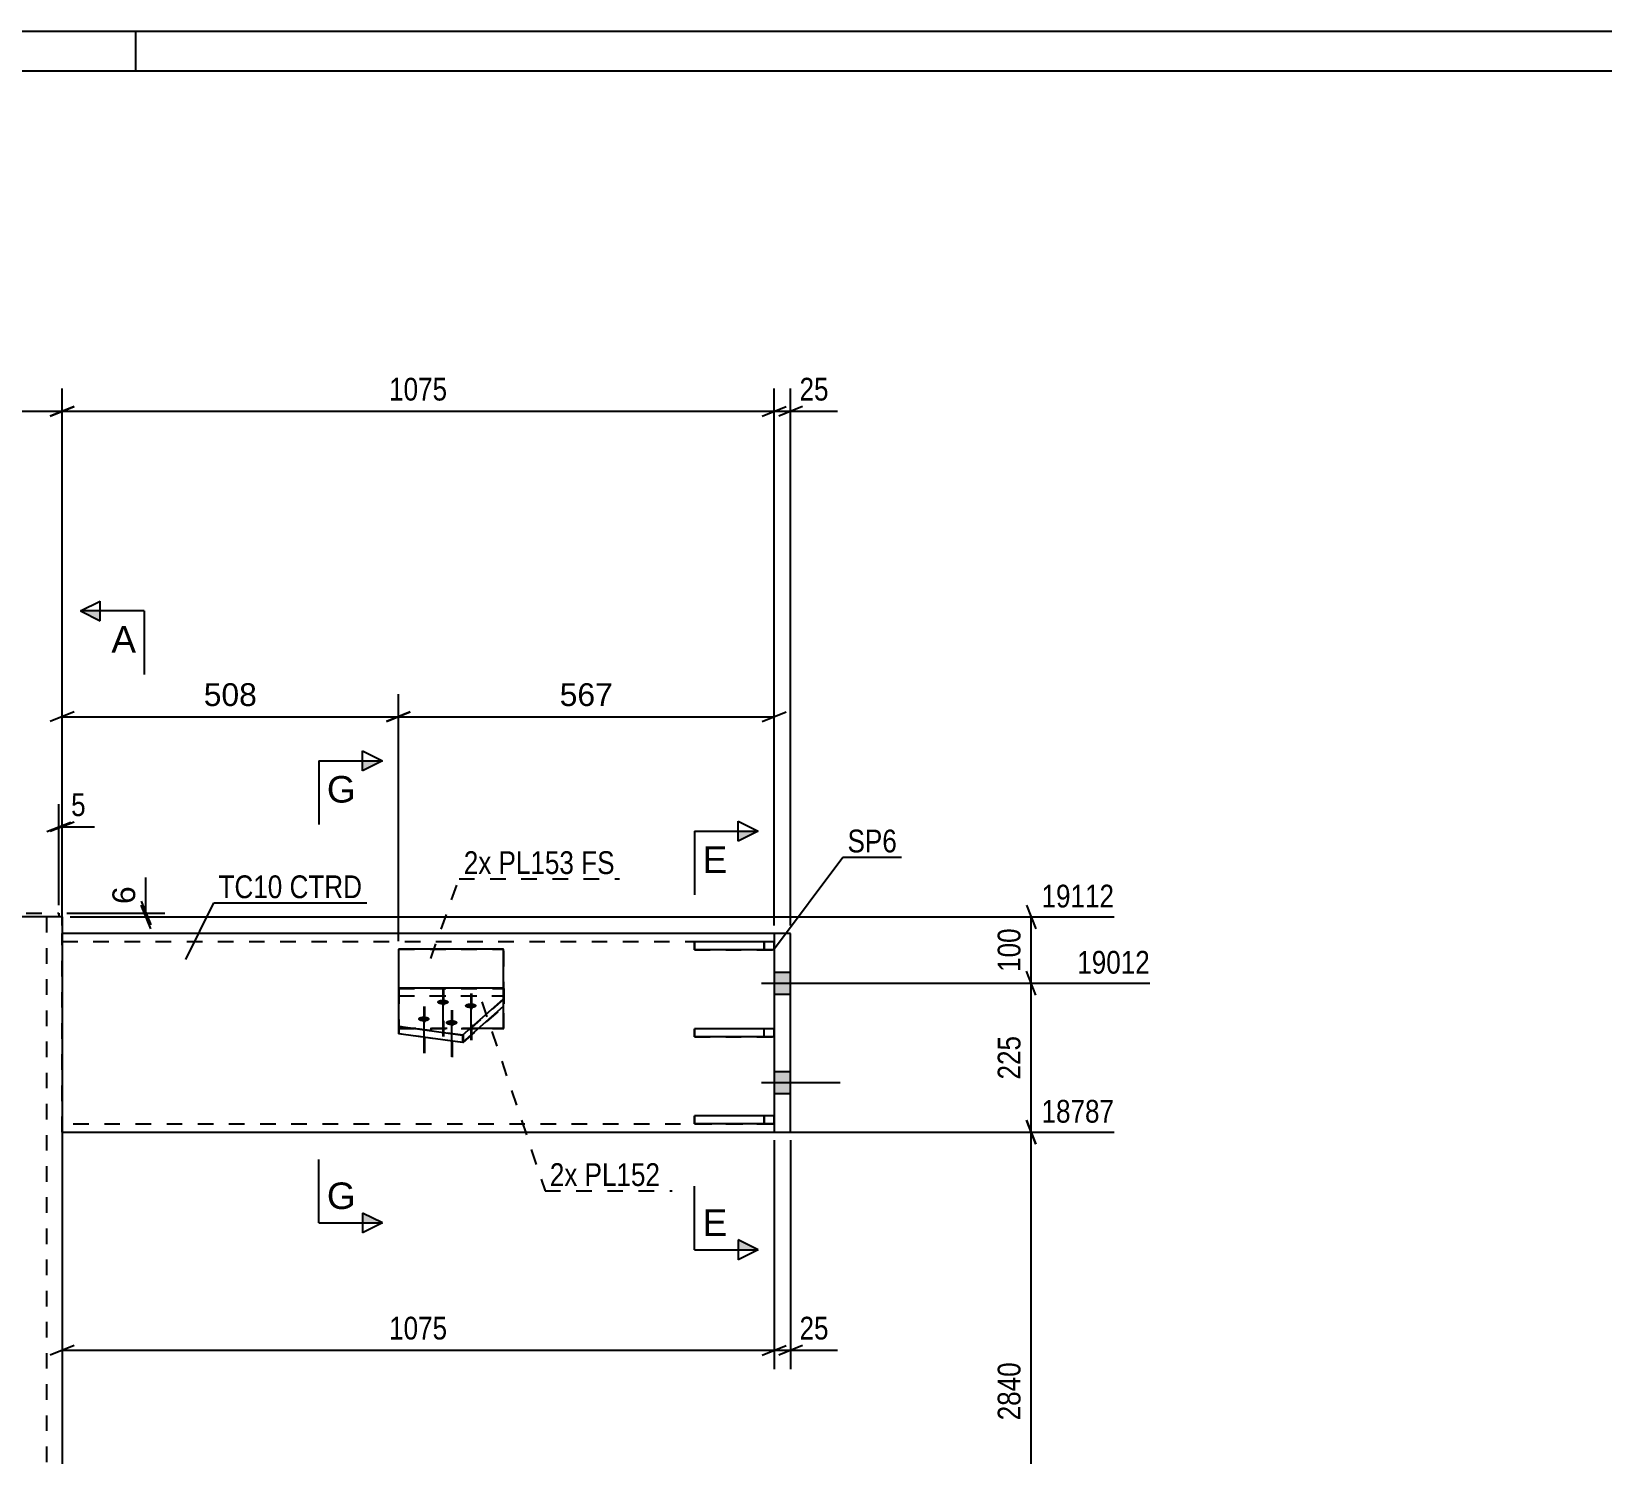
# Model space of a CAD drawing. Header units: millimetres. Extents: x -160 to 681, y -274 to 320.
# Drawn here: x 37.8 to 235.5, y 140.9 to 320 of the extents above; entities that cross this region are included whole.
import ezdxf

# ---------------------------------------------------------------- set-up
doc = ezdxf.new("R2010")
doc.units = ezdxf.units.MM
doc.linetypes.add('DXK_LINE_DOT2', pattern=[3.9198, 1.9599, -1.9599])
doc.linetypes.add('DXK_LINE_DOT3', pattern=[5.9187, 2.979, -0.9799, 0.9799, -0.9799])
doc.styles.add('Arial', font='ARIAL.TTF', dxfattribs={"height": 0.2})
doc.styles.add('Arial Narrow', font='ARIALN.TTF', dxfattribs={"height": 0.2})

# ---------------------------------------------------------------- blocks, each defined once
blk = doc.blocks.new('Unknown-284857079-1134')
at = {"color": 5, "linetype": 'Continuous'}
for p, q in [((680.94, 319.99), (-160.06, 319.99)), ((50.94, 314.99), (50.94, 319.99)), ((675.94, 314.99), (-155.06, 314.99))]:
    blk.add_line(p, q, dxfattribs=at)
blk = doc.blocks.new('Part-284857079-4308 - 4104')
at = {"linetype": 'Continuous'}
blk.add_hatch(color=2, dxfattribs=at).paths.add_polyline_path([(0, 41.67), (-0.8, 43.07), (0.8, 43.07)])
at = {"color": 7, "linetype": 'DXK_LINE_DOT3'}
for p, q in [((0, 138.88), (0, 218.55)), ((0, 41.77), (0, 138.78)), ((0, -10), (0, 41.67))]:
    blk.add_line(p, q, dxfattribs=at)
at = {"color": 2, "linetype": 'Continuous'}
for p, q in [((-41.67, 208.55), (-41.67, 138.88)), ((-41.67, 208.55), (-41.25, 208.55)), ((-39.37, 208.55), (-37.67, 208.55)), ((-37.67, 208.55), (-12.42, 208.55)), ((39.37, 208.55), (12.58, 208.55)), ((41.67, 208.55), (41.25, 208.55)), ((41.67, 208.55), (41.67, 138.88)), ((-41.67, 138.78), (-41.67, 41.77)), ((41.67, 138.78), (41.67, 41.77)), ((-41.67, 41.67), (-41.67, 25)), ((0, 41.67), (-0.8, 43.07)), ((-0.8, 43.07), (0.8, 43.07)), ((0.8, 43.07), (0, 41.67)), ((41.67, 41.67), (41.67, 25))]:
    blk.add_line(p, q, dxfattribs=at)
at = {"color": 7, "linetype": 'DXK_LINE_DOT2'}
for p, q in [((-39.51, 208.55), (-41.25, 208.55)), ((-40.5, 208.55), (-39.37, 208.55)), ((-39.67, 208.55), (-39.67, 138.88)), ((12.58, 208.55), (-12.42, 208.55)), ((41.25, 208.55), (39.08, 208.55)), ((39.67, 208.55), (39.67, 138.88)), ((-39.67, 138.78), (-39.67, 41.77)), ((39.67, 138.78), (39.67, 41.77)), ((-39.67, 41.67), (-39.67, 0)), ((39.67, 41.67), (39.67, 0)), ((-41.67, 25), (-41.67, 0)), ((41.67, 25), (41.67, 0)), ((-41.67, 0), (41.67, 0))]:
    blk.add_line(p, q, dxfattribs=at)
at = {"color": 2, "linetype": 'Continuous'}
blk.add_circle((0, 42.57), 1, dxfattribs=at)
blk = doc.blocks.new('Part-284857079-4304 - 4104')
at = {"color": 7, "linetype": 'DXK_LINE_DOT2'}
for p, q in [((41.66, 181.47), (41.66, 206.47)), ((41.67, 206.47), (41.66, 206.47)), ((131.25, 206.47), (131.25, 181.47)), ((41.66, 205.47), (131.25, 205.47)), ((131.25, 182.47), (41.66, 182.47)), ((41.66, 181.47), (41.67, 181.47)), ((41.67, 181.47), (41.66, 181.47))]:
    blk.add_line(p, q, dxfattribs=at)
at = {"color": 2, "linetype": 'Continuous'}
for p, q in [((131.25, 206.47), (41.67, 206.47)), ((41.67, 181.47), (131.25, 181.47))]:
    blk.add_line(p, q, dxfattribs=at)
blk = doc.blocks.new('Bolt-284857079-4242 - 4104')
at = {"linetype": 'Continuous'}
for points in [[(131.25, 201.59), (131.25, 198.84), (133.33, 198.84), (133.33, 201.59)], [(131.25, 201.59), (131.25, 198.84), (133.33, 198.84), (133.33, 201.59)], [(131.25, 189.09), (131.25, 186.34), (133.33, 186.34), (133.33, 189.09)], [(131.25, 189.09), (131.25, 186.34), (133.33, 186.34), (133.33, 189.09)]]:
    blk.add_hatch(color=1, dxfattribs=at).paths.add_polyline_path(points)
at = {"color": 1, "linetype": 'Continuous'}
for p, q in [((129.66, 200.22), (139.58, 200.22)), ((129.66, 200.22), (139.58, 200.22)), ((131.25, 201.59), (133.33, 201.59)), ((131.25, 201.59), (133.33, 201.59)), ((131.25, 198.84), (133.33, 198.84)), ((131.25, 198.84), (133.33, 198.84)), ((131.25, 189.09), (133.33, 189.09)), ((131.25, 189.09), (133.33, 189.09)), ((129.66, 187.72), (139.58, 187.72)), ((129.66, 187.72), (139.58, 187.72)), ((131.25, 186.34), (133.33, 186.34)), ((131.25, 186.34), (133.33, 186.34))]:
    blk.add_line(p, q, dxfattribs=at)
blk = doc.blocks.new('Part-284857079-4247 - 4104')
at = {"color": 2, "linetype": 'Continuous'}
for p, q in [((131.25, 206.47), (131.25, 181.47)), ((133.33, 206.47), (131.25, 206.47)), ((133.33, 181.47), (133.33, 206.47)), ((131.25, 181.47), (133.33, 181.47))]:
    blk.add_line(p, q, dxfattribs=at)
blk = doc.blocks.new('Part-284857079-4315 - 4104')
at = {"color": 7, "linetype": 'DXK_LINE_DOT2'}
for p, q in [((131.24, 194.47), (121.24, 194.47)), ((121.24, 194.47), (121.24, 193.47)), ((129.99, 193.47), (129.99, 194.47)), ((131.24, 193.47), (131.24, 194.47)), ((121.24, 193.47), (131.24, 193.47))]:
    blk.add_line(p, q, dxfattribs=at)
blk = doc.blocks.new('Part-284857079-4316 - 4104')
at = {"color": 7, "linetype": 'DXK_LINE_DOT2'}
for p, q in [((131.24, 183.51), (121.24, 183.51)), ((121.24, 183.51), (121.24, 182.51)), ((121.24, 182.51), (131.24, 182.51)), ((129.99, 183.51), (129.99, 182.51)), ((131.24, 182.51), (131.24, 183.51))]:
    blk.add_line(p, q, dxfattribs=at)
blk = doc.blocks.new('Part-284857079-4317 - 4104')
at = {"color": 2, "linetype": 'Continuous'}
for p, q in [((131.24, 205.43), (121.24, 205.43)), ((121.24, 204.43), (121.24, 205.43)), ((131.24, 204.43), (121.24, 204.43)), ((131.24, 205.43), (131.24, 204.43))]:
    blk.add_line(p, q, dxfattribs=at)
at = {"color": 7, "linetype": 'DXK_LINE_DOT2'}
blk.add_line((129.99, 204.43), (129.99, 205.43), dxfattribs=at)
blk = doc.blocks.new('Part-284857079-4318 - 4104')
at = {"color": 2, "linetype": 'Continuous'}
for p, q in [((131.24, 194.47), (121.24, 194.47)), ((121.24, 193.47), (121.24, 194.47)), ((131.24, 194.47), (131.24, 193.47)), ((131.24, 193.47), (121.24, 193.47))]:
    blk.add_line(p, q, dxfattribs=at)
at = {"color": 7, "linetype": 'DXK_LINE_DOT2'}
blk.add_line((129.99, 193.47), (129.99, 194.47), dxfattribs=at)
blk = doc.blocks.new('Part-284857079-4319 - 4104')
at = {"color": 2, "linetype": 'Continuous'}
for p, q in [((131.24, 183.51), (121.24, 183.51)), ((121.24, 182.51), (121.24, 183.51)), ((131.24, 182.51), (121.24, 182.51)), ((131.24, 183.51), (131.24, 182.51))]:
    blk.add_line(p, q, dxfattribs=at)
at = {"color": 7, "linetype": 'DXK_LINE_DOT2'}
blk.add_line((129.99, 182.51), (129.99, 183.51), dxfattribs=at)
blk = doc.blocks.new('Part-284857079-4338 - 4104')
at = {"color": 2, "linetype": 'Continuous'}
for p, q in [((-41.25, 209.05), (-41.25, 208.55)), ((-41.25, 208.55), (-39.37, 208.55)), ((41.25, 208.55), (39.37, 208.55)), ((41.25, 209.05), (41.25, 208.55))]:
    blk.add_line(p, q, dxfattribs=at)
at = {"color": 7, "linetype": 'DXK_LINE_DOT2'}
for p, q in [((-41.25, 209.05), (41.25, 209.05)), ((39.37, 208.55), (-39.37, 208.55))]:
    blk.add_line(p, q, dxfattribs=at)
blk = doc.blocks.new('Part-284857079-4346 - 4104')
at = {"color": 7, "linetype": 'DXK_LINE_DOT2'}
for p, q in [((131.24, 205.43), (121.24, 205.43)), ((121.24, 205.43), (121.24, 204.43)), ((121.24, 204.43), (131.24, 204.43)), ((129.99, 205.43), (129.99, 204.43)), ((131.24, 204.43), (131.24, 205.43))]:
    blk.add_line(p, q, dxfattribs=at)
blk = doc.blocks.new('Part-284857079-4389 - 4104')
at = {"color": 7, "linetype": 'DXK_LINE_DOT2'}
for p, q in [((84.04, 194.5), (84.04, 204.5)), ((84.04, 204.5), (97.22, 204.5)), ((97.22, 194.5), (97.22, 204.5)), ((84.04, 194.5), (97.22, 194.5))]:
    blk.add_line(p, q, dxfattribs=at)
blk = doc.blocks.new('Part-284857079-4394 - 4104')
at = {"color": 2, "linetype": 'Continuous'}
for p, q in [((97.15, 199.58), (83.97, 199.58)), ((83.97, 199.58), (83.97, 193.86)), ((92.03, 193.69), (97.15, 198.21)), ((97.15, 199.58), (97.15, 197.27)), ((97.15, 197.27), (92.03, 192.75)), ((83.97, 194.8), (92.03, 193.69)), ((92.03, 192.75), (83.97, 193.86)), ((92.03, 193.69), (92.03, 192.75))]:
    blk.add_line(p, q, dxfattribs=at)
at = {"color": 7, "linetype": 'DXK_LINE_DOT2'}
blk.add_line((83.97, 198.64), (97.15, 198.64), dxfattribs=at)
blk = doc.blocks.new('Part-284857079-4423 - 4104')
at = {"color": 2, "linetype": 'Continuous'}
for p, q in [((83.97, 204.5), (83.97, 199.58)), ((97.15, 204.5), (83.97, 204.5)), ((97.15, 204.5), (97.15, 199.58)), ((97.15, 197.27), (97.15, 194.5)), ((97.15, 194.5), (94.01, 194.5))]:
    blk.add_line(p, q, dxfattribs=at)
at = {"color": 7, "linetype": 'DXK_LINE_DOT2'}
for p, q in [((83.97, 199.58), (83.97, 194.5)), ((97.15, 199.58), (97.15, 197.27)), ((94.01, 194.5), (83.97, 194.5))]:
    blk.add_line(p, q, dxfattribs=at)
blk = doc.blocks.new('Part-284857079-4428 - 4104')
at = {"color": 7, "linetype": 'DXK_LINE_DOT2'}
for p, q in [((84.04, 199.57), (97.22, 199.57)), ((84.04, 199.57), (84.04, 193.85)), ((84.04, 198.63), (97.22, 198.63)), ((97.22, 198.2), (92.11, 193.68)), ((97.22, 199.57), (97.22, 197.26)), ((92.11, 192.74), (97.22, 197.26)), ((92.11, 193.68), (84.04, 194.79)), ((92.11, 192.74), (84.04, 193.85)), ((92.11, 193.68), (92.11, 192.74))]:
    blk.add_line(p, q, dxfattribs=at)
blk = doc.blocks.new('Bolt-284857079-4453 - 4104')
at = {"color": 1, "linetype": 'DXK_LINE_DOT2'}
for p, q in [((89.65, 199.4), (89.65, 193.52)), ((93.15, 198.93), (93.15, 193.06)), ((87.24, 197.27), (87.24, 191.4)), ((90.74, 196.81), (90.74, 190.93))]:
    blk.add_line(p, q, dxfattribs=at)
blk = doc.blocks.new('Bolt-284857079-4455 - 4104')
at = {"linetype": 'Continuous'}
for points in [[(89.58, 197.51), (89.42, 197.52), (89.27, 197.54), (89.14, 197.58), (89.02, 197.62), (88.93, 197.68), (88.86, 197.74), (88.83, 197.81), (88.83, 197.87), (88.86, 197.94), (88.93, 198), (89.02, 198.06), (89.14, 198.1), (89.27, 198.14), (89.42, 198.16), (89.58, 198.17), (89.73, 198.16), (89.88, 198.14), (90.02, 198.1), (90.13, 198.06), (90.23, 198), (90.29, 197.94), (90.32, 197.87), (90.32, 197.81), (90.29, 197.74), (90.23, 197.68), (90.13, 197.62), (90.02, 197.58), (89.88, 197.54), (89.73, 197.52)], [(87.17, 195.38), (87.01, 195.38), (86.87, 195.41), (86.73, 195.44), (86.61, 195.49), (86.52, 195.55), (86.46, 195.61), (86.42, 195.68), (86.42, 195.75), (86.46, 195.82), (86.52, 195.88), (86.61, 195.94), (86.73, 195.99), (86.87, 196.02), (87.01, 196.04), (87.17, 196.05), (87.33, 196.04), (87.48, 196.02), (87.61, 195.99), (87.73, 195.94), (87.82, 195.88), (87.88, 195.82), (87.92, 195.75), (87.92, 195.68), (87.88, 195.61), (87.82, 195.55), (87.73, 195.49), (87.61, 195.44), (87.48, 195.41), (87.33, 195.38)], [(93.07, 197.05), (92.92, 197.06), (92.77, 197.08), (92.63, 197.11), (92.52, 197.16), (92.42, 197.21), (92.36, 197.28), (92.33, 197.34), (92.33, 197.41), (92.36, 197.48), (92.42, 197.54), (92.52, 197.6), (92.63, 197.64), (92.77, 197.68), (92.92, 197.7), (93.07, 197.71), (93.23, 197.7), (93.38, 197.68), (93.51, 197.64), (93.63, 197.6), (93.72, 197.54), (93.79, 197.48), (93.82, 197.41), (93.82, 197.34), (93.79, 197.28), (93.72, 197.21), (93.63, 197.16), (93.51, 197.11), (93.38, 197.08), (93.23, 197.06)], [(90.67, 194.91), (90.51, 194.92), (90.36, 194.94), (90.23, 194.98), (90.11, 195.02), (90.02, 195.08), (89.95, 195.15), (89.92, 195.22), (89.92, 195.29), (89.95, 195.35), (90.02, 195.42), (90.11, 195.48), (90.23, 195.52), (90.36, 195.56), (90.51, 195.58), (90.67, 195.59), (90.82, 195.58), (90.97, 195.56), (91.11, 195.52), (91.23, 195.48), (91.32, 195.42), (91.38, 195.35), (91.41, 195.29), (91.41, 195.22), (91.38, 195.15), (91.32, 195.08), (91.23, 195.02), (91.11, 194.98), (90.97, 194.94), (90.82, 194.92)]]:
    blk.add_hatch(color=1, dxfattribs=at).paths.add_polyline_path(points)
at = {"color": 1, "linetype": 'Continuous'}
for p, q in [((89.58, 199.41), (89.58, 193.53)), ((93.07, 198.94), (93.07, 193.07)), ((87.17, 197.28), (87.17, 191.41)), ((90.67, 196.82), (90.67, 190.94))]:
    blk.add_line(p, q, dxfattribs=at)
blk = doc.blocks.new('StraightDimension-284857079-15131 - 4104')
at = {"color": 7, "linetype": 'Continuous'}
for p, q in [((41.66, 180.47), (41.66, 151.63)), ((131.25, 180.47), (131.25, 151.63)), ((43.16, 154.63), (40.16, 153.43)), ((129.75, 153.43), (132.75, 154.63)), ((41.66, 154.03), (131.25, 154.03))]:
    blk.add_line(p, q, dxfattribs=at)
at = {"color": 0}
blk.add_wipeout([(90.71, 154.78), (90.71, 158.98), (82.2, 158.98), (82.2, 154.78)], dxfattribs=at)
at = {"color": 3, "style": 'Arial Narrow'}
blk.add_text('1075', height=2.863, dxfattribs=at).set_placement((82.8, 155.38))
blk = doc.blocks.new('StraightDimension-284857079-14927 - 4104')
at = {"color": 7, "linetype": 'Continuous'}
for p, q in [((-41.67, 209.55), (-41.67, 275.04)), ((41.67, 209.55), (41.67, 275.04)), ((-40.17, 272.79), (-43.17, 271.59)), ((-41.67, 272.19), (41.67, 272.19)), ((40.17, 271.59), (43.17, 272.79))]:
    blk.add_line(p, q, dxfattribs=at)
at = {"color": 0}
blk.add_wipeout([(4.26, 272.94), (4.26, 277.14), (-4.26, 277.14), (-4.26, 272.94)], dxfattribs=at)
at = {"color": 3, "style": 'Arial Narrow'}
blk.add_text('1000', height=2.863, dxfattribs=at).set_placement((-3.66, 273.54))
blk = doc.blocks.new('StraightDimension-284857079-4542 - 4104')
at = {"color": 7, "linetype": 'Continuous'}
for p, q in [((41.25, 210.05), (41.25, 222.75)), ((41.67, 209.55), (41.67, 222.75)), ((39.75, 219.3), (42.75, 220.5)), ((43.17, 220.5), (40.17, 219.3)), ((41.25, 219.9), (41.67, 219.9))]:
    blk.add_line(p, q, dxfattribs=at)
at = {"color": 0}
blk.add_wipeout([(45.22, 220.65), (45.22, 224.85), (42.19, 224.85), (42.19, 220.65)], dxfattribs=at)
at = {"color": 7, "linetype": 'Continuous'}
blk.add_line((41.67, 219.9), (45.74, 219.9), dxfattribs=at)
blk.add_line((41.67, 219.9), (45.74, 219.9), dxfattribs=at)
at = {"color": 3, "style": 'Arial Narrow'}
blk.add_text('5', height=2.86, dxfattribs=at).set_placement((42.79, 221.25))
blk = doc.blocks.new('StraightDimension-284857079-4862 - 4104')
at = {"color": 7, "linetype": 'Continuous'}
for p, q in [((163, 210.05), (164.2, 207.05)), ((42.67, 208.55), (174.04, 208.55)), ((163.6, 200.22), (163.6, 208.55)), ((164.2, 198.72), (163, 201.72)), ((134.33, 200.22), (178.54, 200.22))]:
    blk.add_line(p, q, dxfattribs=at)
at = {"color": 0, "linetype": 'Continuous'}
blk.add_wipeout([(174.64, 209.15), (174.64, 213.35), (164.3, 213.35), (164.3, 209.15)], dxfattribs=at)
at = {"color": 0}
blk.add_wipeout([(162.85, 207.73), (158.65, 207.73), (158.65, 201.04), (162.85, 201.04)], dxfattribs=at)
at = {"color": 3, "linetype": 'Continuous', "style": 'Arial Narrow'}
blk.add_text('19112', height=2.863, dxfattribs=at).set_placement((164.9, 209.75))
at = {"color": 3, "style": 'Arial Narrow'}
blk.add_text('100', height=2.863, rotation=90.0002, dxfattribs=at).set_placement((162.25, 201.64))
blk = doc.blocks.new('StraightDimension-284857079-4872 - 4104')
at = {"color": 7, "linetype": 'Continuous'}
for p, q in [((164.2, 198.72), (163, 201.72)), ((134.33, 200.22), (178.54, 200.22)), ((163.6, 181.47), (163.6, 200.22)), ((163, 182.97), (164.2, 179.97)), ((132.25, 181.47), (174.04, 181.47))]:
    blk.add_line(p, q, dxfattribs=at)
at = {"color": 0, "linetype": 'Continuous'}
blk.add_wipeout([(179.14, 200.82), (179.14, 205.02), (168.8, 205.02), (168.8, 200.82)], dxfattribs=at)
at = {"color": 0}
blk.add_wipeout([(162.85, 194.19), (158.65, 194.19), (158.65, 187.5), (162.85, 187.5)], dxfattribs=at)
at = {"color": 3, "linetype": 'Continuous', "style": 'Arial Narrow'}
blk.add_text('19012', height=2.863, dxfattribs=at).set_placement((169.4, 201.42))
at = {"color": 3, "style": 'Arial Narrow'}
blk.add_text('225', height=2.863, rotation=90.0002, dxfattribs=at).set_placement((162.25, 188.1))
blk = doc.blocks.new('StraightDimension-284857079-4880 - 4104')
at = {"color": 7, "linetype": 'Continuous'}
for p, q in [((164.2, 179.97), (163, 182.97)), ((132.25, 181.47), (174.04, 181.47)), ((163.6, 116.27), (163.6, 181.47)), ((163, 117.77), (164.2, 114.77)), ((134.33, 116.27), (174.04, 116.27))]:
    blk.add_line(p, q, dxfattribs=at)
at = {"color": 0, "linetype": 'Continuous'}
blk.add_wipeout([(174.64, 182.07), (174.64, 186.27), (164.3, 186.27), (164.3, 182.07)], dxfattribs=at)
at = {"color": 0}
blk.add_wipeout([(162.85, 153.13), (158.65, 153.13), (158.65, 144.61), (162.85, 144.61)], dxfattribs=at)
at = {"color": 3, "linetype": 'Continuous', "style": 'Arial Narrow'}
blk.add_text('18787', height=2.863, dxfattribs=at).set_placement((164.9, 182.67))
at = {"color": 3, "style": 'Arial Narrow'}
blk.add_text('2840', height=2.863, rotation=90.0002, dxfattribs=at).set_placement((162.25, 145.21))
blk = doc.blocks.new('StraightDimension-284857079-4905 - 4104')
at = {"color": 7, "linetype": 'Continuous'}
for p, q in [((51.6, 210.55), (52.8, 207.55)), ((52.8, 207.05), (51.6, 210.05)), ((42.25, 209.05), (54.6, 209.05)), ((42.67, 208.55), (54.6, 208.55)), ((52.2, 208.55), (52.2, 209.05))]:
    blk.add_line(p, q, dxfattribs=at)
at = {"color": 0}
blk.add_wipeout([(51.45, 213), (47.25, 213), (47.25, 209.58), (51.45, 209.58)], dxfattribs=at)
at = {"color": 7, "linetype": 'Continuous'}
blk.add_line((52.2, 209.05), (52.2, 213.53), dxfattribs=at)
blk.add_line((52.2, 209.05), (52.2, 213.53), dxfattribs=at)
at = {"color": 3, "style": 'Arial'}
blk.add_text('6', height=2.87, rotation=90.0002, dxfattribs=at).set_placement((50.85, 210.18))
blk = doc.blocks.new('StraightDimension-284857079-14599 - 4104')
at = {"color": 7, "linetype": 'Continuous'}
for p, q in [((83.97, 205.5), (83.97, 236.6)), ((131.25, 207.47), (131.25, 236.6)), ((85.47, 234.35), (82.47, 233.15)), ((83.97, 233.75), (131.25, 233.75)), ((129.75, 233.15), (132.75, 234.35))]:
    blk.add_line(p, q, dxfattribs=at)
at = {"color": 0}
blk.add_wipeout([(111.54, 234.5), (111.54, 238.7), (103.67, 238.7), (103.67, 234.5)], dxfattribs=at)
at = {"color": 3, "style": 'Arial'}
blk.add_text('567', height=2.865, dxfattribs=at).set_placement((104.27, 235.1))
blk = doc.blocks.new('StraightDimension-284857079-14600 - 4104')
at = {"color": 7, "linetype": 'Continuous'}
for p, q in [((41.66, 207.47), (41.66, 236.6)), ((83.97, 205.5), (83.97, 236.6)), ((43.16, 234.35), (40.16, 233.15)), ((41.66, 233.75), (83.97, 233.75)), ((82.47, 233.15), (85.47, 234.35))]:
    blk.add_line(p, q, dxfattribs=at)
at = {"color": 0}
blk.add_wipeout([(66.75, 234.5), (66.75, 238.7), (58.88, 238.7), (58.88, 234.5)], dxfattribs=at)
at = {"color": 3, "style": 'Arial'}
blk.add_text('508', height=2.865, dxfattribs=at).set_placement((59.48, 235.1))
blk = doc.blocks.new('StraightDimension-284857079-14925 - 4104')
at = {"color": 7, "linetype": 'Continuous'}
for p, q in [((131.25, 207.47), (131.25, 275.04)), ((133.33, 207.47), (133.33, 275.04)), ((129.75, 271.59), (132.75, 272.79)), ((131.25, 272.19), (133.33, 272.19)), ((134.83, 272.79), (131.83, 271.59))]:
    blk.add_line(p, q, dxfattribs=at)
at = {"color": 0}
blk.add_wipeout([(138.71, 272.94), (138.71, 277.14), (133.85, 277.14), (133.85, 272.94)], dxfattribs=at)
at = {"color": 7, "linetype": 'Continuous'}
blk.add_line((133.33, 272.19), (139.24, 272.19), dxfattribs=at)
blk.add_line((133.33, 272.19), (139.24, 272.19), dxfattribs=at)
at = {"color": 3, "style": 'Arial Narrow'}
blk.add_text('25', height=2.863, dxfattribs=at).set_placement((134.45, 273.54))
blk = doc.blocks.new('StraightDimension-284857079-14926 - 4104')
at = {"color": 7, "linetype": 'Continuous'}
for p, q in [((41.67, 209.55), (41.67, 275.04)), ((131.25, 207.47), (131.25, 275.04)), ((43.17, 272.79), (40.17, 271.59)), ((41.67, 272.19), (131.25, 272.19)), ((129.75, 271.59), (132.75, 272.79))]:
    blk.add_line(p, q, dxfattribs=at)
at = {"color": 0}
blk.add_wipeout([(90.71, 272.94), (90.71, 277.14), (82.2, 277.14), (82.2, 272.94)], dxfattribs=at)
at = {"color": 3, "style": 'Arial Narrow'}
blk.add_text('1075', height=2.863, dxfattribs=at).set_placement((82.8, 273.54))
blk = doc.blocks.new('StraightDimension-284857079-15130 - 4104')
at = {"color": 7, "linetype": 'Continuous'}
for p, q in [((131.25, 180.47), (131.25, 151.63)), ((133.33, 180.47), (133.33, 151.63)), ((129.75, 153.43), (132.75, 154.63)), ((134.83, 154.63), (131.83, 153.43)), ((131.25, 154.03), (133.33, 154.03))]:
    blk.add_line(p, q, dxfattribs=at)
at = {"color": 0}
blk.add_wipeout([(138.71, 154.78), (138.71, 158.98), (133.85, 158.98), (133.85, 154.78)], dxfattribs=at)
at = {"color": 7, "linetype": 'Continuous'}
blk.add_line((133.33, 154.03), (139.24, 154.03), dxfattribs=at)
blk.add_line((133.33, 154.03), (139.24, 154.03), dxfattribs=at)
at = {"color": 3, "style": 'Arial Narrow'}
blk.add_text('25', height=2.863, dxfattribs=at).set_placement((134.45, 155.38))
blk = doc.blocks.new('Mark-284857079-4243 - 4104')
at = {"color": 0}
blk.add_wipeout([(146.7, 216.68), (146.7, 219.68), (140.49, 219.68), (140.49, 216.68)], dxfattribs=at)
blk.add_wipeout([(146.7, 216.68), (146.7, 219.68), (140.49, 219.68), (140.49, 216.68)], dxfattribs=at)
at = {"color": 30, "linetype": 'Continuous'}
for p, q in [((131.3, 204.57), (139.89, 216.08)), ((139.89, 216.08), (147.3, 216.08))]:
    blk.add_line(p, q, dxfattribs=at)
at = {"color": 3, "style": 'Arial Narrow'}
blk.add_text('SP6', height=2.863, dxfattribs=at).set_placement((140.49, 216.68))
blk = doc.blocks.new('Mark-284857079-4300 - 4104')
at = {"color": 0}
blk.add_wipeout([(69.38, 210.92), (69.38, 213.92), (61.34, 213.92), (61.34, 210.92)], dxfattribs=at)
blk.add_wipeout([(69.38, 210.92), (69.38, 213.92), (61.34, 213.92), (61.34, 210.92)], dxfattribs=at)
at = {"color": 30, "linetype": 'Continuous'}
blk.add_line((57.23, 203.22), (60.74, 210.32), dxfattribs=at)
at = {"color": 3, "style": 'Arial Narrow'}
blk.add_text('TC10', height=2.863, dxfattribs=at).set_placement((61.34, 210.92))
at = {"color": 0}
blk.add_wipeout([(79.41, 210.92), (79.41, 213.92), (70.28, 213.92), (70.28, 210.92)], dxfattribs=at)
blk.add_wipeout([(79.41, 210.92), (79.41, 213.92), (70.28, 213.92), (70.28, 210.92)], dxfattribs=at)
at = {"color": 30, "linetype": 'Continuous'}
blk.add_line((60.74, 210.32), (80.01, 210.32), dxfattribs=at)
at = {"color": 3, "style": 'Arial Narrow'}
blk.add_text('CTRD', height=2.863, dxfattribs=at).set_placement((70.28, 210.92))
blk = doc.blocks.new('SectionMark-284857079-18535 - 4104')
at = {"color": 6, "linetype": 'Continuous'}
for p, q in [((79.47, 229.45), (81.97, 228.2)), ((73.97, 228.2), (73.97, 220.2)), ((73.97, 228.2), (81.97, 228.2)), ((73.97, 170.05), (73.97, 178.05)), ((73.97, 170.05), (81.97, 170.05)), ((81.97, 170.05), (79.47, 168.8))]:
    blk.add_line(p, q, dxfattribs=at)
at = {"color": 0, "linetype": 'Continuous'}
for points in [[(78.6, 222.95), (78.6, 226.45), (74.97, 226.45), (74.97, 222.95)], [(78.6, 171.8), (78.6, 175.3), (74.97, 175.3), (74.97, 171.8)]]:
    blk.add_wipeout(points, dxfattribs=at)
at = {"linetype": 'Continuous'}
for points in [[(79.47, 226.95), (79.47, 228.2), (81.97, 228.2)], [(79.47, 170.05), (79.47, 171.3), (81.97, 170.05)]]:
    blk.add_hatch(color=6, dxfattribs=at).paths.add_polyline_path(points)
at = {"color": 6, "linetype": 'Continuous'}
for p, q in [((79.47, 226.95), (79.47, 229.45)), ((81.97, 228.2), (79.47, 226.95)), ((81.97, 170.05), (79.47, 171.3)), ((79.47, 171.3), (79.47, 168.8))]:
    blk.add_line(p, q, dxfattribs=at)
at = {"color": 3, "linetype": 'Continuous', "style": 'Arial'}
for p in [(74.97, 222.95), (74.97, 171.8)]:
    blk.add_text('G', height=3.34, dxfattribs=at).set_placement(p)
blk = doc.blocks.new('SectionMark-284857079-4948 - 4104')
at = {"linetype": 'Continuous'}
for points in [[(46.46, 247.06), (46.46, 245.81), (43.96, 247.06)], [(46.15, -32.32), (46.15, -33.57), (43.65, -33.57)]]:
    blk.add_hatch(color=6, dxfattribs=at).paths.add_polyline_path(points)
at = {"color": 6, "linetype": 'Continuous'}
for p, q in [((43.96, 247.06), (46.46, 248.31)), ((46.46, 245.81), (46.46, 248.31)), ((51.96, 247.06), (43.96, 247.06)), ((43.96, 247.06), (46.46, 245.81)), ((51.96, 247.06), (51.96, 239.06)), ((51.65, -33.57), (51.65, -25.57)), ((43.65, -33.57), (46.15, -32.32)), ((51.65, -33.57), (43.65, -33.57)), ((46.15, -34.82), (43.65, -33.57)), ((46.15, -32.32), (46.15, -34.82))]:
    blk.add_line(p, q, dxfattribs=at)
at = {"color": 0, "linetype": 'Continuous'}
for points in [[(50.96, 241.81), (50.96, 245.31), (47.85, 245.31), (47.85, 241.81)], [(50.65, -31.82), (50.65, -28.32), (47.54, -28.32), (47.54, -31.82)]]:
    blk.add_wipeout(points, dxfattribs=at)
at = {"color": 3, "linetype": 'Continuous', "style": 'Arial'}
for p in [(47.85, 241.81), (47.54, -31.82)]:
    blk.add_text('A', height=3.34, rotation=-0.0115, dxfattribs=at).set_placement(p)
blk = doc.blocks.new('MarkSet-284857079-4988 - 4104')
at = {"color": 0}
blk.add_wipeout([(95.67, 213.96), (95.67, 216.96), (92.2, 216.96), (92.2, 213.96)], dxfattribs=at)
blk.add_wipeout([(95.67, 213.96), (95.67, 216.96), (92.2, 216.96), (92.2, 213.96)], dxfattribs=at)
at = {"color": 30, "linetype": 'DXK_LINE_DOT2'}
blk.add_line((88.04, 203.31), (91.6, 213.36), dxfattribs=at)
at = {"color": 0}
blk.add_wipeout([(106.08, 213.96), (106.08, 216.96), (96.57, 216.96), (96.57, 213.96)], dxfattribs=at)
blk.add_wipeout([(106.08, 213.96), (106.08, 216.96), (96.57, 216.96), (96.57, 213.96)], dxfattribs=at)
at = {"color": 3, "style": 'Arial Narrow'}
for s, p in [('2x', (92.2, 213.96)), ('PL153', (96.57, 213.96))]:
    blk.add_text(s, height=2.863, dxfattribs=at).set_placement(p)
at = {"color": 0}
blk.add_wipeout([(111.18, 213.96), (111.18, 216.96), (106.98, 216.96), (106.98, 213.96)], dxfattribs=at)
blk.add_wipeout([(111.18, 213.96), (111.18, 216.96), (106.98, 216.96), (106.98, 213.96)], dxfattribs=at)
at = {"color": 30, "linetype": 'DXK_LINE_DOT2'}
blk.add_line((91.6, 213.36), (111.78, 213.36), dxfattribs=at)
at = {"color": 3, "style": 'Arial Narrow'}
blk.add_text('FS', height=2.863, dxfattribs=at).set_placement((106.98, 213.96))
blk = doc.blocks.new('MarkSet-284857079-5016 - 4104')
at = {"color": 0}
blk.add_wipeout([(106.5, 174.7), (106.5, 177.7), (103.03, 177.7), (103.03, 174.7)], dxfattribs=at)
blk.add_wipeout([(106.5, 174.7), (106.5, 177.7), (103.03, 177.7), (103.03, 174.7)], dxfattribs=at)
at = {"color": 30, "linetype": 'DXK_LINE_DOT2'}
blk.add_line((94.48, 197.86), (102.43, 174.1), dxfattribs=at)
at = {"color": 0}
blk.add_wipeout([(116.91, 174.7), (116.91, 177.7), (107.4, 177.7), (107.4, 174.7)], dxfattribs=at)
blk.add_wipeout([(116.91, 174.7), (116.91, 177.7), (107.4, 177.7), (107.4, 174.7)], dxfattribs=at)
at = {"color": 30, "linetype": 'DXK_LINE_DOT2'}
blk.add_line((102.43, 174.1), (118.41, 174.1), dxfattribs=at)
at = {"color": 3, "style": 'Arial Narrow'}
for s, p in [('2x', (103.03, 174.7)), ('PL152', (107.4, 174.7))]:
    blk.add_text(s, height=2.863, dxfattribs=at).set_placement(p)
blk = doc.blocks.new('SectionMark-284857079-17641 - 4104')
at = {"linetype": 'Continuous'}
for points in [[(126.74, 218.09), (126.74, 219.34), (129.24, 219.34)], [(126.74, 166.67), (126.74, 167.92), (129.24, 166.67)]]:
    blk.add_hatch(color=6, dxfattribs=at).paths.add_polyline_path(points)
at = {"color": 6, "linetype": 'Continuous'}
for p, q in [((126.74, 218.09), (126.74, 220.59)), ((126.74, 220.59), (129.24, 219.34)), ((121.24, 219.34), (121.24, 211.34)), ((121.24, 219.34), (129.24, 219.34)), ((129.24, 219.34), (126.74, 218.09)), ((121.24, 166.67), (121.24, 174.67)), ((121.24, 166.67), (129.24, 166.67)), ((129.24, 166.67), (126.74, 167.92)), ((126.74, 167.92), (126.74, 165.42)), ((129.24, 166.67), (126.74, 165.42))]:
    blk.add_line(p, q, dxfattribs=at)
at = {"color": 0, "linetype": 'Continuous'}
for points in [[(125.35, 214.09), (125.35, 217.59), (122.24, 217.59), (122.24, 214.09)], [(125.35, 168.42), (125.35, 171.92), (122.24, 171.92), (122.24, 168.42)]]:
    blk.add_wipeout(points, dxfattribs=at)
at = {"color": 3, "linetype": 'Continuous', "style": 'Arial'}
for p in [(122.24, 214.09), (122.24, 168.42)]:
    blk.add_text('E', height=3.34, dxfattribs=at).set_placement(p)

msp = doc.modelspace()

# ---------------------------------------------------------------- block references
for name in ['Unknown-284857079-1134', 'Part-284857079-4308 - 4104', 'Part-284857079-4338 - 4104', 'Part-284857079-4304 - 4104', 'Part-284857079-4247 - 4104', 'Part-284857079-4423 - 4104', 'Part-284857079-4389 - 4104', 'Part-284857079-4317 - 4104', 'Part-284857079-4346 - 4104', 'Bolt-284857079-4242 - 4104', 'Part-284857079-4394 - 4104', 'Part-284857079-4428 - 4104', 'Bolt-284857079-4455 - 4104', 'Bolt-284857079-4453 - 4104', 'Part-284857079-4315 - 4104', 'Part-284857079-4318 - 4104', 'Part-284857079-4316 - 4104', 'Part-284857079-4319 - 4104']:
    msp.add_blockref(name, (0, 0))

# ---------------------------------------------------------------- next in the draw order: block references
for name in ['StraightDimension-284857079-14927 - 4104', 'StraightDimension-284857079-15131 - 4104']:
    msp.add_blockref(name, (0, 0))

# ---------------------------------------------------------------- next in the draw order: block references
msp.add_blockref('StraightDimension-284857079-4542 - 4104', (0, 0))

# ---------------------------------------------------------------- next in the draw order: block references
msp.add_blockref('StraightDimension-284857079-4862 - 4104', (0, 0))

# ---------------------------------------------------------------- next in the draw order: block references
for name in ['StraightDimension-284857079-4905 - 4104', 'StraightDimension-284857079-4872 - 4104', 'MarkSet-284857079-5016 - 4104']:
    msp.add_blockref(name, (0, 0))

# ---------------------------------------------------------------- next in the draw order: block references
for name in ['StraightDimension-284857079-14599 - 4104', 'StraightDimension-284857079-4880 - 4104']:
    msp.add_blockref(name, (0, 0))

# ---------------------------------------------------------------- next in the draw order: block references
for name in ['StraightDimension-284857079-14925 - 4104', 'StraightDimension-284857079-14600 - 4104', 'StraightDimension-284857079-15130 - 4104']:
    msp.add_blockref(name, (0, 0))

# ---------------------------------------------------------------- next in the draw order: block references
msp.add_blockref('StraightDimension-284857079-14926 - 4104', (0, 0))

# ---------------------------------------------------------------- next in the draw order: block references
for name in ['SectionMark-284857079-4948 - 4104', 'SectionMark-284857079-17641 - 4104', 'Mark-284857079-4243 - 4104', 'MarkSet-284857079-4988 - 4104', 'Mark-284857079-4300 - 4104']:
    msp.add_blockref(name, (0, 0))

# ---------------------------------------------------------------- next in the draw order: block references
msp.add_blockref('SectionMark-284857079-18535 - 4104', (0, 0))

doc.saveas('drawing.dxf')
